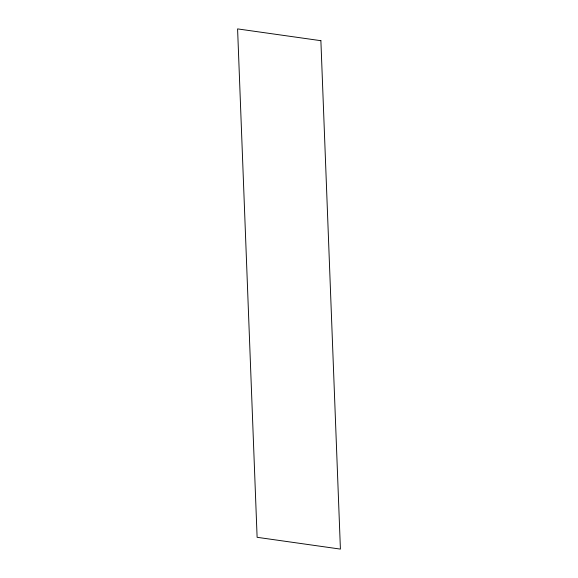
<?xml version="1.0" encoding="UTF-8"?>
<svg xmlns="http://www.w3.org/2000/svg" width="578" height="578" viewBox="0 0 578 578"><rect width="100%" height="100%" fill="white"/><g stroke="black" fill="none" stroke-linecap="round" stroke-linejoin="round"><path stroke-width="0.87" d="M320.884 40.691L237.587 28.9L257.116 537.309L340.413 549.1L320.884 40.691"/></g></svg>
